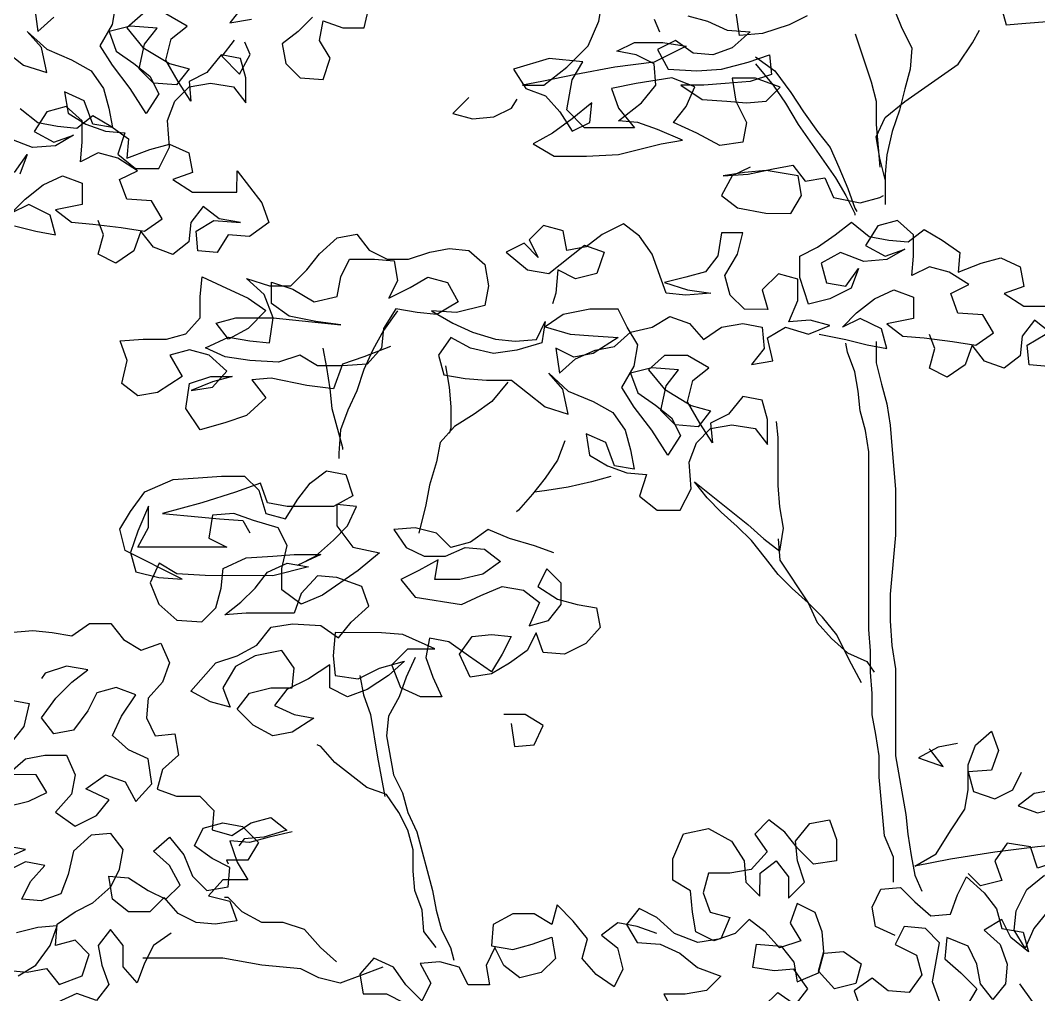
# Model space of a CAD drawing. Header units: inches. Extents: x 350994 to 353538, y 1581369 to 1583842.
# Drawn here: x 351496.306 to 351497.239, y 1583578.9 to 1583579.792 of the extents above; entities that cross this region are included whole.
import ezdxf

# ---------------------------------------------------------------- set-up
doc = ezdxf.new("R2010")
doc.units = ezdxf.units.IN
doc.header["$MEASUREMENT"] = 0
doc.linetypes.add('1', pattern=[0])
doc.layers.add('FOREST', color=96, linetype='Continuous')
doc.layers.add('TREE', color=81, linetype='1')

# ---------------------------------------------------------------- blocks, each defined once
blk = doc.blocks.new('TREE_4')
at = {"color": 94}
for points in [[(-930.4, 7421), (-953.5, 7397.9), (-979.6, 7377.7), (-973.8, 7345.9), (-950.7, 7322.7), (-913.1, 7319.8), (-901.5, 7354.5), (-918.8, 7383.4), (-913, 7415.2), (-881.2, 7403.6), (-846.5, 7403.6), (-837.8, 7441.1)], [(-1428.9, 7366), (-1400, 7342.9), (-1362.4, 7331.3), (-1371, 7371.8), (-1394.1, 7397.8), (-1362.4, 7368.9), (-1321.9, 7351.5), (-1290.1, 7334.1), (-1269.9, 7305.2), (-1261.3, 7273.4), (-1255.5, 7241.6), (-1287.3, 7247.4), (-1301.7, 7285), (-1333.5, 7299.5), (-1327.8, 7264.8), (-1298.9, 7247.4), (-1267.1, 7235.8), (-1235.3, 7232.9), (-1246.9, 7198.2), (-1218, 7175), (-1180.4, 7175), (-1163, 7209.7), (-1165.9, 7253), (-1154.3, 7284.8), (-1131.1, 7307.9), (-1096.4, 7313.7), (-1058.8, 7307.9), (-1038.6, 7281.8), (-1038.6, 7322.3), (-1047.2, 7354.1), (-1079, 7359.9), (-1102.2, 7331.1), (-1131.1, 7316.6), (-1128.3, 7284.8), (-1148.5, 7316.6), (-1168.7, 7351.4), (-1160, 7386), (-1133.9, 7406.3), (-1168.6, 7426.5)], [(-1206.2, 7426.6), (-1232.2, 7403.5), (-1206.2, 7371.6), (-1162.9, 7345.6), (-1131.1, 7336.9), (-1151.4, 7310.9), (-1188.9, 7313.8), (-1212.1, 7336.9), (-1203.3, 7377.4), (-1183.1, 7403.4), (-1226.4, 7406.3), (-1261.1, 7397.7), (-1249.6, 7365.9), (-1220.7, 7345.6), (-1194.7, 7325.4), (-1180.3, 7296.4), (-1200.6, 7264.6), (-1226.5, 7305.1), (-1255.4, 7342.8), (-1275.6, 7374.6), (-1255.4, 7409.3), (-1249.5, 7443.9)], [(-1382.5, 7438.3), (-1376.8, 7397.8), (-1350.8, 7420.9)], [(-1044.3, 7438), (-1064.5, 7412), (-1029.8, 7417.7)], [(188.6, 7440.2), (197.2, 7408.4), (229, 7411.3), (263.7, 7414.1), (295.5, 7411.2), (272.4, 7440.1)], [(-126.6, 7423.1), (-155.5, 7408.7), (-198.9, 7394.3), (-236.5, 7391.4), (-242.2, 7431.9)], [(-320.3, 7423.3), (-288.5, 7414.6), (-256.7, 7400.1), (-219.1, 7397.2), (-248.1, 7371.2), (-279.9, 7359.7), (-311.7, 7362.6), (-340.6, 7382.9), (-369.5, 7368.4), (-352.2, 7336.6), (-305.9, 7333.7), (-265.5, 7336.5), (-222.1, 7348.1), (-187.4, 7359.6), (-184.5, 7327.8), (-219.2, 7316.3), (-259.7, 7313.4), (-294.4, 7310.5), (-332, 7310.6), (-297.3, 7287.4), (-256.8, 7284.5), (-225, 7281.6), (-193.2, 7284.4), (-170.1, 7307.5), (-210.5, 7322), (-248.1, 7322.1), (-242.4, 7284.5), (-225.1, 7249.8), (-230.9, 7218), (-268.5, 7212.2), (-306, 7232.5), (-343.6, 7249.9), (-323.3, 7275.9), (-308.9, 7307.7), (-346.4, 7322.2), (-404.3, 7313.5), (-444.7, 7304.9), (-433.2, 7273.1), (-407.2, 7241.3), (-488.2, 7241.3), (-517.1, 7270.3), (-508.3, 7319.4), (-491, 7348.3), (-545.9, 7354.1), (-603.7, 7336.8), (-583.5, 7305), (-551.7, 7293.4), (-528.6, 7267.4), (-508.4, 7235.6), (-479.5, 7250), (-476.6, 7281.8), (-508.4, 7255.8), (-540.2, 7232.7), (-572, 7215.4), (-537.4, 7195.1), (-485.3, 7195.1), (-433.3, 7197.9), (-363.9, 7215.2), (-329.2, 7220.9), (-369.6, 7238.3), (-401.4, 7249.9), (-433.2, 7252.8), (-395.6, 7281.7), (-372.5, 7310.6), (-375.3, 7345.3), (-404.2, 7359.8), (-436, 7365.6), (-407.1, 7380), (-360.8, 7380), (-323.2, 7374.2), (-375.3, 7348.2), (-438.9, 7339.6), (-502.5, 7328.1), (-557.5, 7316.6), (-589.3, 7310.8), (-554.6, 7310.8), (-517, 7339.7), (-482.3, 7374.3), (-464.9, 7414.8), (-453.3, 7484.2)], [(-375.2, 7417.6), (-366.6, 7397.3)], [(9.4, 7483.7), (9.3, 7449), (26.6, 7405.7), (43.9, 7370.9), (41, 7336.3), (32.3, 7304.5), (23.6, 7269.8), (12, 7235.1), (3.3, 7197.5), (0.4, 7165.7), (0.3, 7116.6)], [(0.4, 7157), (-8.3, 7191.7), (-14, 7226.4), (0.5, 7258.2), (32.3, 7284.2), (119.1, 7344.9), (142.3, 7379.5), (153.8, 7399.8)], [(-1057.6, 7383.5), (-1077.9, 7357.5), (-1049, 7328.6), (-1031.6, 7360.4), (-1040.3, 7380.6)], [(-48.6, 7394.2), (-22.6, 7316.1), (-14, 7284.3), (-14, 7246.7), (-11.1, 7209.1), (-8.3, 7177.3)], [(-210.5, 7356.7), (-178.7, 7333.6), (-152.7, 7298.8), (-132.5, 7267), (-109.4, 7235.2), (-89.2, 7209.2), (-74.8, 7177.3), (-60.3, 7142.6), (-48.8, 7110.8), (-45.9, 7105)], [(-210.5, 7345.2), (-181.6, 7310.4), (-161.4, 7281.5), (-141.2, 7246.8), (-80.6, 7160), (-63.3, 7131.1), (-48.8, 7102.1), (-48.8, 7099.3)], [(-676.1, 7290.7), (-702.1, 7264.7), (-670.3, 7256), (-635.6, 7258.8), (-606.7, 7273.2), (-598, 7287.7)], [(-1414.6, 7082), (-1379.9, 7073.3), (-1348.1, 7067.5), (-1356.8, 7099.3), (-1391.5, 7116.7), (-1420.4, 7102.3), (-1397.2, 7125.4), (-1368.3, 7148.5), (-1336.5, 7162.9), (-1304.7, 7151.3), (-1304.7, 7116.6), (-1348.1, 7108), (-1322.1, 7087.7), (-1287.4, 7084.8), (-1241.2, 7079), (-1203.6, 7073.2), (-1174.6, 7093.4), (-1192, 7122.3), (-1232.4, 7125.2), (-1244, 7157), (-1215, 7171.5), (-1246.8, 7191.7), (-1278.6, 7200.4), (-1307.6, 7186), (-1304.6, 7217.8), (-1304.6, 7252.5), (-1330.6, 7275.7), (-1362.4, 7267), (-1382.7, 7235.2), (-1350.9, 7217.9), (-1319.1, 7229.4), (-1348, 7212.1), (-1385.6, 7209.2), (-1423.2, 7223.7)], [(-1414.5, 7168.8), (-1394.3, 7197.7), (-1405.9, 7165.9)], [(-1405.8, 7272.8), (-1376.9, 7249.7), (-1345.1, 7243.9), (-1313.3, 7240.9), (-1287.2, 7261.2), (-1258.3, 7243.8), (-1229.5, 7223.5), (-1232.4, 7191.7), (-1194.8, 7206.1), (-1163, 7214.8), (-1131.2, 7200.3), (-1125.4, 7168.5), (-1157.2, 7157), (-1125.4, 7136.7), (-1053.2, 7136.6), (-1053.1, 7171.3), (-1012.7, 7119.2), (-1001.2, 7087.4), (-1033, 7064.3), (-1067.7, 7067.2), (-1085.1, 7038.3), (-1116.9, 7041.3), (-1119.7, 7073.1), (-1090.8, 7090.4), (-1047.4, 7087.5), (-1082.1, 7093.3), (-1108.1, 7113.5), (-1128.4, 7087.5), (-1131.3, 7055.7), (-1157.3, 7035.5), (-1189.1, 7047.1), (-1209.4, 7073.2), (-1220.9, 7041.4), (-1249.9, 7021.2), (-1278.8, 7035.6), (-1270.1, 7067.4), (-1278.7, 7090.6)], [(-219.3, 7177.5), (-248.3, 7163), (-265.6, 7131.3), (-239.6, 7111), (-193.4, 7102.3), (-152.9, 7102.2), (-135.5, 7131.1), (-141.3, 7162.9), (-193.3, 7171.7), (-228, 7168.8), (-262.7, 7163.1), (-222.2, 7165.9), (-181.8, 7174.5), (-149.9, 7180.3), (-129.7, 7154.3), (-97.9, 7160), (-83.5, 7128.2), (-40.1, 7119.5), (-8.3, 7128.1), (-2.5, 7131)], [(-803.6, 6886), (-847, 6868.7), (-881.7, 6857.1), (-896.2, 6816.7), (-939.6, 6822.5), (-997.4, 6834.1), (-1029.2, 6831.3), (-1006.1, 6802.3), (-1037.9, 6773.4), (-1072.7, 6761.9), (-1113.1, 6750.4), (-1136.2, 6785.1), (-1130.4, 6825.6), (-1095.7, 6837.1), (-1061, 6837.1), (-1092.8, 6828.4), (-1127.5, 6814), (-1092.8, 6819.8), (-1069.7, 6845.8), (-1098.6, 6871.8), (-1130.4, 6880.5), (-1162.2, 6871.9), (-1142, 6837.1), (-1182.5, 6811.2), (-1214.3, 6805.4), (-1240.3, 6825.7), (-1231.6, 6863.2), (-1243.1, 6895.1), (-1205.5, 6897.9), (-1167.9, 6897.9), (-1136.1, 6906.5), (-1113, 6932.5), (-1112.9, 6967.2), (-1110, 6999), (-1078.2, 6984.5), (-1034.9, 6964.3), (-1006, 6944), (-1034.9, 6915.1), (-1066.7, 6897.8), (-1087, 6923.8), (-1055.1, 6932.5), (-994.4, 6932.4), (-884.6, 6920.8), (-925, 6926.6), (-968.4, 6935.3), (-997.3, 6955.6), (-997.3, 6990.2), (-962.6, 6978.7), (-927.9, 6958.4), (-890.3, 6967), (-884.5, 6998.8), (-870, 7027.7), (-829.5, 7027.7), (-797.7, 7024.8), (-792, 6993), (-806.5, 6964.1), (-771.8, 6981.4), (-742.8, 6998.7), (-711, 6990), (-693.7, 6958.2), (-728.4, 6938), (-760.2, 6940.9), (-794.9, 6946.7), (-815.2, 6914.9), (-818.1, 6883.1), (-841.3, 6857.1), (-881.7, 6854.3), (-922.2, 6854.3), (-951.1, 6871.7), (-985.8, 6860.1), (-1032.1, 6863.1), (-1072.6, 6868.9), (-1104.3, 6883.4), (-1066.7, 6900.7), (-1032.1, 6894.9), (-1000.3, 6891.9), (-994.4, 6932.4), (-1008.9, 6970), (-1037.7, 6996.1), (-1000.2, 6984.5), (-965.5, 6984.4), (-939.4, 7010.4), (-919.2, 7036.4), (-890.2, 7062.4), (-858.4, 7068.2), (-838.2, 7042.1), (-809.3, 7027.7), (-774.6, 7027.6), (-739.9, 7039.2), (-708.1, 7044.9), (-676.3, 7042), (-650.3, 7018.8), (-644.5, 6984.1), (-650.3, 6952.3), (-696.6, 6940.8), (-737.1, 6943.8), (-702.4, 6923.5), (-670.6, 6909), (-633.1, 6897.4), (-601.2, 6894.5), (-566.6, 6897.3), (-552.1, 6926.2), (-557.9, 6891.5), (-598.4, 6880), (-636, 6874.3), (-673.5, 6883), (-705.3, 6900.4), (-725.6, 6871.5), (-717, 6839.6), (-682.3, 6833.8), (-647.6, 6830.9), (-607.1, 6830.9), (-581.1, 6810.6), (-552.2, 6787.5), (-514.6, 6775.9), (-523.3, 6816.3), (-546.4, 6842.4), (-514.6, 6813.4), (-474.1, 6796.1), (-442.3, 6778.7), (-422.1, 6749.7), (-413.5, 6717.9), (-407.7, 6686.1), (-439.5, 6691.9), (-453.9, 6729.5), (-485.7, 6744), (-480, 6709.3), (-451.1, 6691.9), (-419.3, 6680.4), (-387.5, 6677.4), (-399.1, 6642.7), (-370.2, 6619.6), (-332.6, 6619.6), (-315.2, 6654.2), (-318.1, 6697.6), (-306.5, 6729.4), (-283.3, 6752.5), (-248.6, 6758.3), (-211.1, 6752.4), (-190.8, 6726.4), (-190.8, 6766.9), (-199.4, 6798.7), (-231.2, 6804.5), (-254.4, 6775.6), (-283.3, 6761.2), (-280.5, 6729.4), (-300.7, 6761.2), (-320.9, 6795.9), (-312.2, 6830.6), (-286.1, 6850.8), (-320.8, 6871.1), (-358.4, 6871.1), (-384.4, 6848), (-358.5, 6816.2), (-315.1, 6790.1), (-283.3, 6781.4), (-303.6, 6755.4), (-341.2, 6758.3), (-364.3, 6781.5), (-355.6, 6822), (-335.3, 6848), (-378.7, 6850.9), (-413.4, 6842.3), (-401.8, 6810.4), (-372.9, 6790.2), (-346.9, 6769.9), (-332.5, 6741), (-352.8, 6709.2), (-378.8, 6749.7), (-407.6, 6787.3), (-427.8, 6819.1), (-407.6, 6853.8), (-401.8, 6888.5), (-419.1, 6917.4), (-433.5, 6946.4), (-479.8, 6946.4), (-523.1, 6937.8), (-552.1, 6917.6), (-511.6, 6906), (-474, 6903), (-433.5, 6900.1), (-474.1, 6874.1), (-505.9, 6868.4), (-534.8, 6882.8), (-529, 6842.4), (-503, 6865.5), (-471.2, 6879.9), (-439.3, 6885.7), (-413.3, 6908.8), (-378.6, 6917.4), (-349.7, 6934.7), (-317.9, 6923.1), (-294.8, 6897.1), (-265.8, 6917.3), (-231.1, 6923), (-199.3, 6917.2), (-196.5, 6882.5), (-216.7, 6856.5), (-182, 6862.3), (-190.7, 6899.9), (-161.8, 6917.2), (-124.2, 6905.6), (-89.5, 6920), (-121.3, 6928.7), (-156, 6925.9), (-141.5, 6960.6), (-141.4, 6995.2), (-173.2, 7004), (-199.3, 6978), (-190.6, 6946.1), (-228.2, 6946.2), (-251.3, 6969.3), (-260, 7001.1), (-239.7, 7035.8), (-231, 7070.5), (-265.7, 7070.5), (-271.5, 7033), (-291.8, 7007), (-323.6, 6998.3), (-358.3, 6989.7), (-320.7, 6978.1), (-283.1, 6972.2), (-323.6, 6969.4), (-355.4, 6972.3), (-378.5, 7035.9), (-398.7, 7064.9), (-424.7, 7085.1), (-459.4, 7067.8), (-485.5, 7047.6), (-517.3, 7041.9), (-523, 7073.7), (-554.8, 7082.4), (-578, 7059.3), (-563.5, 7030.3), (-586.6, 7053.5), (-615.6, 7039.1), (-580.9, 7010.1), (-546.2, 7004.3), (-488.3, 7050.5), (-456.6, 7038.9), (-468.1, 7004.2), (-502.9, 6995.6), (-531.8, 7010.1), (-534.7, 6972.5), (-540.5, 6955.1)], [(-106.8, 6905.6), (-63.5, 6896.9), (-28.8, 6888.2), (3, 6882.4), (-5.6, 6914.2), (-40.3, 6931.5), (-69.2, 6917.1), (-46.1, 6940.2), (-17.1, 6963.3), (14.7, 6977.8), (46.5, 6966.2), (46.4, 6931.5), (3.1, 6922.8), (29.1, 6902.6), (63.8, 6899.6), (110, 6893.8), (147.6, 6888), (176.5, 6908.2), (159.2, 6937.1), (118.7, 6940.1), (107.2, 6971.9), (136.1, 6986.3), (104.3, 7006.6), (72.5, 7015.3), (43.6, 7000.9), (46.5, 7032.7), (46.6, 7067.4), (20.6, 7090.5), (-11.3, 7081.9), (-31.5, 7050.1), (0.3, 7032.7), (32.1, 7044.2), (3.2, 7026.9), (-34.4, 7024.1), (-72, 7038.6), (-103.8, 7021.2), (-95.2, 6989.4), (-63.4, 6983.6), (-43.1, 7012.5), (-54.7, 6980.7), (-89.4, 6963.4), (-124.1, 6954.8), (-138.5, 6998.1), (-138.5, 7032.8), (-109.6, 7047.3), (-80.7, 7067.5), (-54.6, 7087.7), (-25.7, 7064.5), (6.1, 7058.7), (37.9, 7055.8), (63.9, 7076), (92.8, 7058.6), (121.7, 7038.4), (118.8, 7006.6), (156.4, 7021), (188.2, 7029.6), (220, 7015.2), (225.7, 6983.3), (193.9, 6971.8), (225.7, 6951.5), (298, 6951.5)], [(266.1, 6853.2), (234.3, 6856.1), (231.4, 6887.9), (260.4, 6905.3)], [(269, 6908.1), (243, 6928.4), (222.8, 6902.4), (219.9, 6870.6), (193.8, 6850.4), (162, 6862), (141.8, 6888), (130.2, 6856.2), (101.3, 6836), (72.4, 6850.5), (81.1, 6882.3), (72.4, 6905.4)], [(-792, 6943.8), (-815.2, 6912), (-832.6, 6880.2), (-847.1, 6848.4), (-858.6, 6813.8), (-873.1, 6782), (-884.7, 6750.2), (-887.7, 6712.6), (-887.7, 6703.9)], [(13.8, 6015), (13.8, 6055.4), (-0.6, 6090.1), (-9.2, 6185.6), (-9.2, 6220.3), (-14.9, 6255), (-20.7, 6286.8), (-20.6, 6321.5), (-23.5, 6356.2), (-23.5, 6390.9), (-26.3, 6425.6), (-26, 6714.7), (-31.8, 6749.4), (-40.4, 6781.2), (-43.3, 6813), (-49.1, 6844.8), (-60.6, 6876.6), (-63.5, 6891.1)], [(-14.3, 6893.9), (-14.3, 6859.2), (-5.7, 6824.5), (2.9, 6792.7), (8.7, 6758), (11.5, 6717.5), (17.3, 6653.9), (17.2, 6578.8), (8.4, 6483.4), (8.4, 6440), (11.3, 6399.5), (17, 6361.9), (16.9, 6220.2), (34.1, 6124.8), (37, 6093), (42.7, 6058.3), (48.5, 6026.5), (60, 6000.5)], [(-913.5, 6883.2), (-907.8, 6851.4), (-902, 6816.7), (-899.2, 6784.9), (-881.9, 6721.3), (-881.9, 6718.4)], [(-714, 6854.1), (-708.3, 6819.4), (-705.4, 6787.6), (-705.5, 6752.9), (-708.4, 6744.2)], [(-612.9, 6828), (-638.9, 6796.2), (-667.9, 6776), (-699.7, 6755.8), (-722.8, 6729.8), (-728.6, 6698), (-740.2, 6660.4), (-746.1, 6628.6), (-757.7, 6582.4)], [(-38, 6338.8), (-58.2, 6376.4), (-78.4, 6416.9), (-101.5, 6445.9), (-124.6, 6469), (-150.6, 6492.2), (-173.7, 6515.3), (-193.9, 6541.4), (-217, 6570.3), (-240.1, 6593.4), (-266.1, 6616.6), (-289.2, 6639.8), (-309.4, 6665.8), (-222.8, 6596.3), (-196.8, 6573.2), (-170.8, 6552.9), (-164.9, 6590.5), (-170.7, 6625.2), (-173.6, 6659.9), (-173.5, 6738), (-176.3, 6764)], [(-520.4, 6732.5), (-532, 6700.7), (-552.3, 6671.8), (-572.6, 6645.8), (-595.7, 6619.8), (-598.6, 6616.9)], [(-538, 6550.4), (-569.7, 6561.9), (-610.2, 6573.5), (-644.9, 6588), (-673.8, 6567.8), (-705.6, 6559.2), (-728.8, 6582.3), (-763.4, 6591), (-798.1, 6588.2), (-777.9, 6559.2), (-749, 6544.8), (-714.3, 6544.7), (-682.5, 6559.2), (-650.7, 6556.2), (-624.7, 6536), (-653.6, 6515.8), (-691.2, 6507.1), (-731.7, 6507.2), (-725.9, 6539), (-757.7, 6521.6), (-786.6, 6507.2), (-763.5, 6478.3), (-688.4, 6466.6), (-656.6, 6481.1), (-621.9, 6495.5), (-587.2, 6489.7), (-561.2, 6469.4), (-578.5, 6431.8), (-546.7, 6440.5), (-526.5, 6466.5), (-526.4, 6501.2), (-549.5, 6524.3), (-564, 6495.4), (-532.2, 6475.2), (-500.4, 6466.5), (-468.6, 6460.7), (-462.9, 6428.8), (-486, 6402.8), (-520.8, 6385.5), (-555.5, 6388.5), (-567, 6420.3), (-581.5, 6391.4), (-610.4, 6371.2), (-639.3, 6353.8), (-674, 6348.1), (-691.3, 6385.7), (-671.1, 6414.6), (-639.3, 6417.4), (-607.5, 6414.5), (-622, 6385.6), (-639.3, 6356.7), (-676.9, 6382.8), (-708.7, 6405.9), (-740.5, 6411.8), (-746.3, 6380), (-734.7, 6348.1), (-720.3, 6316.3), (-755, 6316.4), (-786.8, 6330.8), (-801.2, 6368.4), (-775.2, 6394.4), (-731.8, 6394.4), (-783.8, 6417.6), (-818.5, 6420.5), (-893.7, 6420.6), (-896.6, 6383), (-893.8, 6351.2), (-856.2, 6345.4), (-821.5, 6362.7), (-781, 6374.2), (-807, 6351.1), (-841.7, 6328), (-873.6, 6316.5), (-902.5, 6330.9), (-902.4, 6368.5), (-937.1, 6345.4), (-971.9, 6328.1), (-992.1, 6302.1), (-960.3, 6287.6), (-928.5, 6281.8), (-963.2, 6258.7), (-995.1, 6253), (-1026.8, 6270.3), (-1052.8, 6296.4), (-1032.6, 6322.4), (-997.9, 6331), (-963.2, 6331), (-960.3, 6362.8), (-980.5, 6391.7), (-1023.8, 6383.1), (-1055.7, 6365.8), (-1075.9, 6331.1), (-1064.4, 6299.3), (-1096.2, 6308), (-1128, 6325.4), (-1087.5, 6371.6), (-1052.8, 6383.1), (-1020.9, 6400.4), (-997.8, 6429.3), (-963.1, 6435.1), (-916.8, 6432.2), (-887.9, 6411.9), (-867.7, 6437.9), (-838.7, 6463.9), (-850.3, 6495.7), (-890.7, 6510.2), (-922.5, 6513.1), (-948.6, 6484.2), (-960.2, 6452.4), (-1038.2, 6452.5), (-1072.9, 6449.6), (-1046.9, 6469.9), (-1023.7, 6493), (-1003.5, 6519), (-971.7, 6533.4), (-937, 6527.6), (-994.8, 6513.2), (-1104.7, 6513.3), (-1150.9, 6516.2), (-1179.8, 6533.6), (-1194.3, 6501.8), (-1179.9, 6467.1), (-1151, 6441), (-1110.5, 6438.1), (-1087.4, 6461.2), (-1078.7, 6493), (-1075.8, 6524.8), (-1038.2, 6542.1), (-994.8, 6545), (-960.1, 6547.8), (-916.7, 6547.8), (-954.3, 6530.5), (-925.4, 6544.9), (-896.5, 6570.9), (-873.3, 6594), (-858.8, 6625.8), (-890.6, 6628.7), (-890.7, 6594), (-864.7, 6559.3), (-821.3, 6550.6), (-856, 6521.7), (-913.9, 6481.3), (-948.6, 6466.9), (-980.4, 6490), (-980.3, 6524.7), (-971.6, 6562.3), (-986.1, 6591.2), (-1026.5, 6602.8), (-1058.3, 6614.4), (-1093, 6611.6), (-1098.8, 6574), (-1069.9, 6559.5), (-1214.5, 6559.6), (-1197.1, 6591.4), (-1197.1, 6626.1), (-1214.5, 6585.7), (-1226.1, 6551), (-1217.4, 6519.2), (-1179.9, 6510.5), (-1142.3, 6507.5), (-1234.8, 6553.9), (-1243.4, 6588.6), (-1226, 6617.5), (-1202.9, 6649.3), (-1156.6, 6669.5), (-1116.1, 6672.3), (-1078.5, 6675.2), (-1040.9, 6675.1), (-1017.8, 6652), (-1006.3, 6614.4), (-974.5, 6605.7), (-954.2, 6637.5), (-934, 6663.5), (-907.9, 6683.7), (-876.1, 6677.9), (-864.6, 6643.2), (-896.4, 6625.9), (-971.6, 6625.9), (-1003.4, 6631.7), (-1014.9, 6663.5), (-1055.4, 6649.1), (-1110.4, 6631.8), (-1174, 6614.5), (-1116.2, 6608.7), (-1081.5, 6605.8), (-1043.9, 6602.9), (-1032.3, 6582.6)], [(-445.3, 6674.6), (-477.1, 6665.9), (-514.7, 6657.3), (-549.4, 6651.6), (-569.7, 6648.7)], [(-173.6, 6573.1), (-170.8, 6538.5), (-124.6, 6469), (-110.1, 6437.2), (-87, 6411.2), (-61, 6388), (-29.2, 6373.5), (-17.7, 6356.2)], [(-1422.8, 6421.1), (-1385.2, 6423.9), (-1353.4, 6421), (-1321.6, 6415.2), (-1292.7, 6435.4), (-1258, 6435.4), (-1237.8, 6409.3), (-1208.9, 6391.9), (-1177.1, 6403.5), (-1162.6, 6371.7), (-1174.2, 6339.9), (-1197.4, 6313.9), (-1200.3, 6282.1), (-1185.9, 6253.1), (-1154.1, 6256), (-1148.3, 6221.3), (-1174.4, 6198.2), (-1183.1, 6166.4), (-1151.3, 6154.8), (-1113.7, 6154.8), (-1090.6, 6131.6), (-1093.5, 6099.8), (-1061.7, 6091.1), (-1029.9, 6111.3), (-998.1, 6120), (-972.1, 6099.7), (-1009.7, 6088.2), (-1041.5, 6085.3), (-1050.2, 6073.8)], [(-763.6, 6380), (-778.1, 6348.2), (-789.7, 6316.4), (-807.1, 6284.6), (-810, 6252.8), (-798.5, 6189.2), (-784.1, 6160.3), (-775.4, 6128.4), (-761, 6096.6), (-735.1, 6001.2), (-729.3, 5969.4), (-720.7, 5937.6), (-706.2, 5908.6), (-700.5, 5888.4)], [(-1422.9, 6311.2), (-1391.1, 6305.4), (-1399.8, 6267.8), (-1420.1, 6241.8)], [(-1428.9, 6137.7), (-1391.3, 6146.4), (-1362.3, 6160.8), (-1379.7, 6189.7), (-1425.9, 6189.8), (-1397, 6215.7), (-1365.2, 6221.5), (-1330.5, 6221.5), (-1316, 6189.7), (-1321.9, 6157.9), (-1347.9, 6129), (-1316.1, 6105.8), (-1281.4, 6123.1), (-1261.1, 6149.1), (-1298.7, 6166.5), (-1266.9, 6189.6), (-1235.1, 6178), (-1217.8, 6146.2), (-1191.7, 6175.1), (-1197.5, 6215.6), (-1229.3, 6230), (-1255.3, 6253.2), (-1240.8, 6285), (-1217.6, 6319.7), (-1249.4, 6331.3), (-1281.2, 6322.6), (-1295.7, 6293.7), (-1318.9, 6261.9), (-1350.7, 6256.2), (-1370.9, 6282.2), (-1347.7, 6314), (-1321.7, 6340), (-1295.7, 6360.2), (-1330.3, 6366), (-1365, 6354.5), (-1370.8, 6345.8)], [(-853.3, 6351.1), (-847.5, 6319.3), (-836, 6287.5), (-824.5, 6218.1), (-813, 6154.5)], [(-607.6, 6272.9), (-601.9, 6235.3), (-570, 6238.1), (-555.6, 6269.9), (-584.5, 6287.3), (-619.2, 6287.3)], [(444.7, 6084), (369.5, 6084), (311.7, 6078.3), (248, 6072.6), (178.6, 6064), (106.3, 6052.5), (48.5, 6040.9), (83.2, 6061.2), (106.4, 6098.7), (129.6, 6133.4), (135.4, 6165.2), (135.4, 6205.7), (147, 6237.5), (173, 6260.6), (184.6, 6228.8), (173, 6197), (135.4, 6194.1), (144, 6162.3), (178.7, 6150.7), (207.6, 6165.1), (222.1, 6194)], [(118.1, 6240.4), (86.3, 6234.6), (54.5, 6217.3), (94.9, 6202.8), (74.7, 6228.9), (71.8, 6231.8)], [(277, 6165.1), (242.3, 6159.3), (216.3, 6139.1), (248.1, 6127.5), (282.8, 6136.1)], [(-729.4, 5908.7), (-749.6, 5934.7), (-752.4, 5969.4), (-764, 6001.2), (-766.8, 6033), (-766.8, 6067.7), (-775.5, 6099.5), (-789.9, 6128.5), (-810.1, 6157.4), (-841.9, 6169), (-893.9, 6209.5), (-917, 6235.5), (-922.8, 6238.4)], [(-1408.9, 5863), (-1379.9, 5880.3), (-1356.8, 5912.1), (-1345.2, 5943.9), (-1377, 5941.1), (-1411.7, 5932.4)], [(-1429.1, 5871.7), (-1394.4, 5868.8), (-1362.6, 5874.5), (-1342.4, 5848.5), (-1304.8, 5862.9), (-1293.2, 5897.6), (-1316.3, 5920.8), (-1348.1, 5912.1), (-1345.2, 5946.8), (-1316.3, 5967), (-1287.3, 5981.5), (-1258.4, 6007.4), (-1243.9, 6036.3), (-1238.1, 6068.1), (-1258.3, 6094.2), (-1290.1, 6091.3), (-1319.1, 6065.3), (-1327.8, 6027.7), (-1339.4, 5996), (-1371.2, 5984.4), (-1403, 5987.3), (-1388.5, 6016.2), (-1365.3, 6042.2), (-1397.1, 6048.1), (-1426.1, 6033.6)], [(-1428.9, 6053.9), (-1397.1, 6068.3), (-1431.8, 6074.1)], [(-963.4, 6096.8), (-1001, 6088.2), (-1032.8, 6079.5), (-1064.6, 6082.4), (-1053.1, 6047.7), (-1035.7, 6018.8), (-1076.2, 6018.8), (-1099.4, 5992.8), (-1064.7, 5984.1), (-1053.2, 5952.3), (-1087.9, 5946.6), (-1119.7, 5949.5), (-1148.6, 5964), (-1171.7, 5990), (-1194.8, 5966.9), (-1229.5, 5966.9), (-1255.5, 5987.2), (-1261.3, 6024.8), (-1229.5, 6021.9), (-1197.7, 6001.6), (-1168.8, 5987.1), (-1145.6, 6010.2), (-1162.9, 6042.1), (-1188.9, 6065.2), (-1162.9, 6088.3), (-1139.8, 6059.4), (-1125.4, 6024.7), (-1102.3, 6001.5), (-1067.6, 6007.3), (-1064.6, 6039.1), (-1093.5, 6053.6), (-1122.4, 6073.8), (-1108, 6102.7), (-1076.1, 6111.4), (-1044.3, 6105.6), (-1018.3, 6079.5), (-1035.7, 6050.6), (-1070.4, 6050.6), (-1067.5, 6044.9)], [(16.6, 5928.2), (-15.2, 5942.7), (-20.9, 5974.5), (-6.5, 6003.4), (25.3, 6006.3), (48.5, 5983.1), (74.5, 5960), (106.3, 5962.8), (117.9, 5994.6), (132.3, 6023.5), (161.2, 5997.5), (181.4, 5971.4), (190.1, 5939.6), (224.8, 5933.8), (233.4, 5902), (204.5, 5925.2), (190.1, 5954.1), (161.2, 5936.8), (187.2, 5913.6), (198.7, 5881.8), (195.8, 5850), (175.5, 5824), (155.3, 5850), (149.6, 5881.8), (135.1, 5910.8), (100.4, 5925.2), (97.5, 5890.6), (123.5, 5867.4), (149.5, 5841.4), (132.2, 5812.5)], [(91.7, 5812.5), (77.3, 5853), (88.9, 5916.6), (65.8, 5939.7), (31.1, 5942.7), (16.6, 5913.8), (51.3, 5896.4), (59.9, 5864.6), (39.6, 5835.7), (5, 5838.6), (-21, 5858.9), (-50, 5838.6), (-38.4, 5806.8)], [(-197.5, 5812.8), (-174.3, 5835.9), (-145.4, 5815.6), (-125.1, 5841.6), (-148.3, 5873.4), (-180.1, 5870.6), (-214.7, 5876.4), (-208.9, 5914), (-168.5, 5911), (-148.2, 5885), (-142.5, 5853.2), (-107.8, 5867.6), (-99.1, 5899.4), (-67.3, 5902.3), (-38.4, 5882), (-47.1, 5850.2), (-81.8, 5841.6), (-107.8, 5870.5), (-99.1, 5902.3), (-101.9, 5934.1), (-113.5, 5965.9), (-142.4, 5980.4), (-154, 5948.6), (-136.6, 5919.7), (-171.3, 5908.1), (-194.5, 5934.2), (-220.5, 5954.5), (-243.6, 5931.3), (-278.3, 5919.8), (-307.2, 5934.3), (-313, 5966.1), (-315.8, 6000.8), (-344.7, 6018.2), (-344.7, 6052.9), (-327.3, 6093.3), (-286.8, 6102), (-249.3, 6081.7), (-229, 6049.9), (-226.2, 6015.2), (-203.1, 5992), (-203, 6029.6), (-177, 6049.8), (-156.8, 6023.8), (-156.8, 5989.1), (-130.8, 6015.1), (-142.3, 6049.8), (-145.2, 6081.6), (-122, 6110.5), (-90.2, 6116.2), (-78.7, 6084.4), (-78.7, 6049.7), (-116.3, 6044), (-142.3, 6070), (-162.5, 6096.1), (-188.5, 6116.3), (-211.7, 6093.2), (-191.4, 6064.3), (-217.5, 6035.4), (-252.2, 6029.7), (-286.9, 6029.7), (-295.6, 5997.9), (-284.1, 5966.1), (-252.3, 5957.4), (-266.7, 5922.7), (-304.3, 5916.9), (-341.9, 5931.4), (-370.8, 5957.5), (-399.7, 5972), (-420, 5946), (-402.6, 5917), (-365.1, 5914.1), (-333.3, 5899.6), (-304.4, 5876.5), (-266.8, 5862), (-290, 5838.9), (-324.7, 5833.1), (-359.4, 5833.1), (-342, 5801.3)], [(218.9, 5850), (239.1, 5821), (256.5, 5792.1)], [(265.3, 5968.5), (242.1, 5939.6), (227.7, 5907.8), (210.3, 5936.7), (213.2, 5968.5), (230.6, 6003.2), (259.6, 6026.3)], [(282.7, 6049.4), (248, 6037.9), (236.5, 6072.6), (198.9, 6078.4), (178.6, 6049.5), (190.2, 6017.7), (155.5, 6009), (135.2, 6029.3)], [(-891.3, 5885.7), (-917.3, 5908.8), (-943.3, 5937.8), (-978, 5949.4), (-1012.7, 5949.4), (-1044.5, 5966.8), (-1067.6, 5989.9), (-1073.4, 5989.9)], [(-370.8, 5931.5), (-402.6, 5943.1), (-434.4, 5948.9), (-460.5, 5928.7), (-434.5, 5908.4), (-425.8, 5873.7), (-440.3, 5844.8), (-469.2, 5865.1), (-492.3, 5891.1), (-483.6, 5922.9), (-506.7, 5951.8), (-532.7, 5977.9), (-541.4, 5946.1), (-570.3, 5963.4), (-605, 5963.5), (-636.8, 5946.2), (-639.7, 5911.5), (-605, 5905.7), (-573.2, 5914.3), (-541.4, 5925.8), (-535.7, 5891.1), (-558.8, 5868), (-593.5, 5859.4), (-619.5, 5879.6), (-634, 5908.6), (-648.4, 5879.7), (-642.7, 5847.9), (-677.4, 5847.9), (-691.8, 5876.8), (-723.6, 5885.5), (-755.4, 5882.7), (-738.1, 5850.8), (-752.6, 5821.9), (-778.6, 5848), (-798.8, 5876.9), (-830.6, 5891.4), (-853.7, 5865.4), (-848, 5833.6), (-810.4, 5833.6), (-781.5, 5819.1)], [(-1160.2, 5932.2), (-1189.1, 5912), (-1203.6, 5883.1), (-1215.2, 5851.3), (-1238.3, 5877.3), (-1238.2, 5912), (-1258.5, 5938.1), (-1278.7, 5912.1), (-1273, 5880.2), (-1261.4, 5848.4), (-1281.7, 5822.4), (-1313.5, 5834), (-1345.3, 5819.6), (-1377.1, 5799.4), (-1408.9, 5790.7)], [(-816.1, 5876.9), (-853.7, 5862.5), (-885.6, 5851), (-920.2, 5859.7), (-949.1, 5874.2), (-1012.7, 5880), (-1076.3, 5891.6), (-1206.4, 5891.7)]]:
    blk.add_lwpolyline(points, dxfattribs=at)

msp = doc.modelspace()

# ---------------------------------------------------------------- hatches: boundary and pattern name
at = {"layer": 'FOREST', "lineweight": 5}
h = msp.add_hatch(dxfattribs=at)
h.set_pattern_fill('ANSI31', color=96, scale=50, style=0)
h.paths.add_polyline_path([(351604.92742, 1583347.98001), (351663.00361, 1583522.95042), (351611.87793, 1583545.35936), (351490.29156, 1583598.08515), (351436.56964, 1583404.46462), (351529.74504, 1583373.17051)])
h.paths.add_polyline_path([(351517.5086, 1583480.13966), (351575.36575, 1583480.13966), (351575.36575, 1583465.13966), (351517.5086, 1583465.13966)], flags=24)

# ---------------------------------------------------------------- block references
at = {"layer": 'TREE', "lineweight": 5, "xscale": 0.0005632341344607994, "yscale": 0.0005632341490127146, "zscale": 0.0005632341444477617}
msp.add_blockref('TREE_4', (351497.09787, 1583575.61515), dxfattribs=at)

doc.saveas('drawing.dxf')
